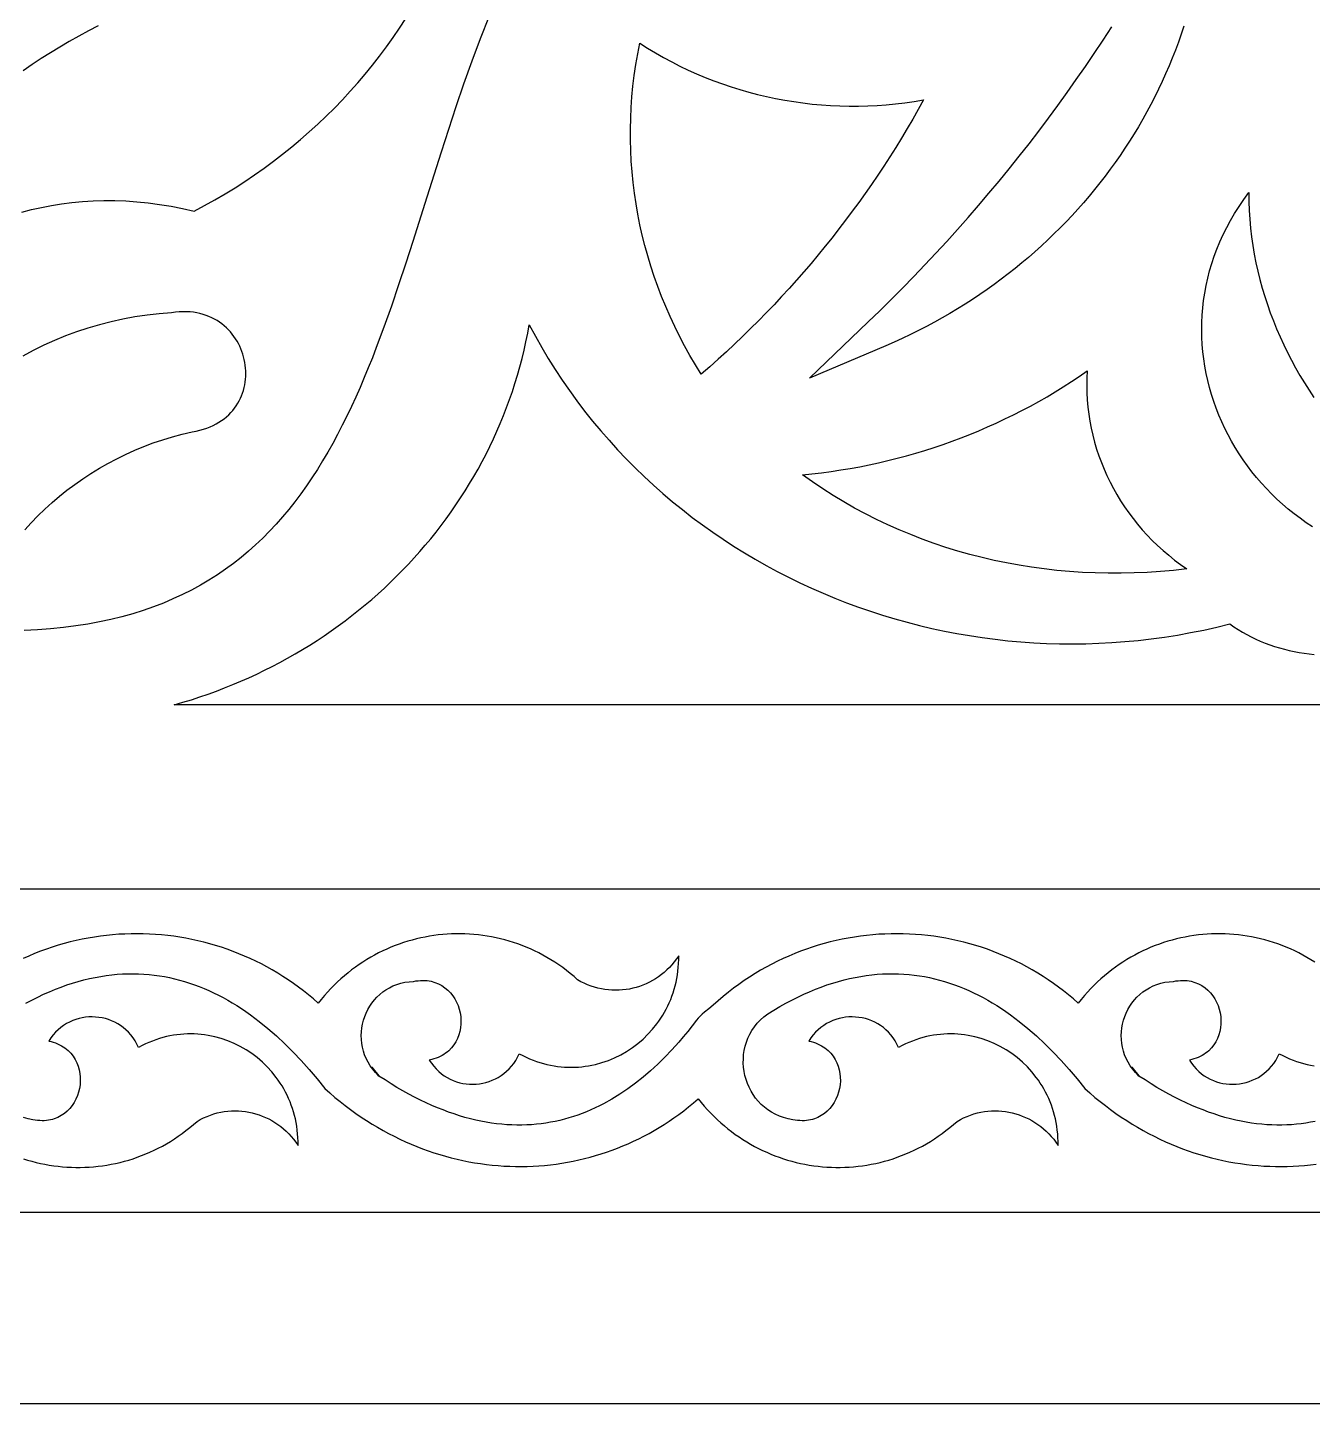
# Model space of a CAD drawing. Extents: x -445 to 570, y -1313 to 85.
# Drawn here: x -199.4 to -112, y -85 to 8.6 of the extents above; entities that cross this region are included whole.
import ezdxf

# ---------------------------------------------------------------- set-up
doc = ezdxf.new("R2010")
doc.units = 0
doc.layers.add('LAYER_1', color=18, linetype='CONTINUOUS')

msp = doc.modelspace()

# ---------------------------------------------------------------- linework, layer by layer
at = {"layer": 'LAYER_1'}
for points in [[(-444.999, -85), (445.001, -85), (445.001, 85), (-444.999, 85)], [(-157.734, 7.482), (-157.203, 7.145), (-156.664, 6.821), (-156.118, 6.51), (-155.565, 6.213), (-155.005, 5.93), (-154.439, 5.66), (-153.867, 5.404), (-153.29, 5.162), (-152.706, 4.934), (-152.118, 4.719), (-151.525, 4.519), (-150.927, 4.332), (-150.325, 4.16), (-149.719, 4.002), (-149.109, 3.858), (-148.495, 3.728), (-147.879, 3.612), (-147.259, 3.511), (-146.637, 3.424), (-146.012, 3.352), (-145.386, 3.294), (-144.757, 3.251), (-144.127, 3.222), (-143.496, 3.208), (-142.864, 3.209), (-142.232, 3.225), (-141.599, 3.255), (-140.966, 3.301), (-140.333, 3.361), (-139.701, 3.436), (-139.069, 3.527), (-138.439, 3.633), (-138.802, 2.977), (-139.173, 2.326), (-139.552, 1.679), (-139.937, 1.037), (-140.33, 0.398), (-140.73, -0.235), (-141.138, -0.865), (-141.553, -1.49), (-141.974, -2.111), (-142.403, -2.727), (-142.839, -3.338), (-143.282, -3.945), (-143.732, -4.547), (-144.189, -5.144), (-144.653, -5.736), (-145.123, -6.324), (-145.601, -6.906), (-146.085, -7.484), (-146.576, -8.056), (-147.073, -8.624), (-147.578, -9.186), (-148.088, -9.743), (-148.606, -10.295), (-149.13, -10.841), (-149.66, -11.382), (-150.196, -11.918), (-150.739, -12.448), (-151.289, -12.973), (-151.845, -13.492), (-152.406, -14.005), (-152.975, -14.513), (-153.549, -15.015), (-153.945, -14.38), (-154.324, -13.737), (-154.687, -13.088), (-155.033, -12.432), (-155.362, -11.769), (-155.675, -11.101), (-155.971, -10.426), (-156.25, -9.746), (-156.512, -9.061), (-156.757, -8.371), (-156.985, -7.676), (-157.196, -6.977), (-157.39, -6.274), (-157.566, -5.567), (-157.726, -4.857), (-157.868, -4.143), (-157.992, -3.426), (-158.099, -2.707), (-158.189, -1.985), (-158.261, -1.261), (-158.315, -0.535), (-158.352, 0.192), (-158.371, 0.92), (-158.372, 1.649), (-158.355, 2.379), (-158.321, 3.109), (-158.268, 3.84), (-158.198, 4.57), (-158.109, 5.299), (-158.002, 6.028), (-157.877, 6.756)], [(-127.307, -14.801), (-127.329, -15.296), (-127.335, -15.789), (-127.325, -16.28), (-127.297, -16.77), (-127.254, -17.256), (-127.195, -17.74), (-127.119, -18.221), (-127.028, -18.698), (-126.921, -19.172), (-126.799, -19.641), (-126.661, -20.106), (-126.508, -20.566), (-126.341, -21.02), (-126.158, -21.47), (-125.961, -21.913), (-125.75, -22.351), (-125.524, -22.782), (-125.284, -23.206), (-125.03, -23.623), (-124.762, -24.033), (-124.481, -24.435), (-124.186, -24.829), (-123.878, -25.215), (-123.556, -25.592), (-123.222, -25.96), (-122.875, -26.318), (-122.515, -26.667), (-122.143, -27.006), (-121.758, -27.334), (-121.362, -27.652), (-120.953, -27.959), (-120.532, -28.255), (-121.428, -28.355), (-122.322, -28.434), (-123.213, -28.494), (-124.102, -28.534), (-124.989, -28.554), (-125.872, -28.554), (-126.751, -28.535), (-127.627, -28.496), (-128.498, -28.437), (-129.365, -28.359), (-130.228, -28.261), (-131.085, -28.144), (-131.937, -28.008), (-132.783, -27.853), (-133.623, -27.678), (-134.457, -27.485), (-135.284, -27.272), (-136.105, -27.041), (-136.918, -26.791), (-137.723, -26.522), (-138.52, -26.234), (-139.31, -25.928), (-140.09, -25.603), (-140.862, -25.26), (-141.625, -24.898), (-142.378, -24.519), (-143.121, -24.121), (-143.854, -23.705), (-144.577, -23.27), (-145.289, -22.818), (-145.99, -22.348), (-146.679, -21.86), (-146.023, -21.794), (-145.368, -21.717), (-144.716, -21.629), (-144.066, -21.532), (-143.419, -21.424), (-142.774, -21.306), (-142.131, -21.177), (-141.491, -21.039), (-140.855, -20.89), (-140.221, -20.732), (-139.59, -20.563), (-138.963, -20.385), (-138.339, -20.196), (-137.719, -19.998), (-137.102, -19.79), (-136.489, -19.573), (-135.88, -19.345), (-135.275, -19.108), (-134.674, -18.861), (-134.078, -18.605), (-133.486, -18.339), (-132.899, -18.064), (-132.316, -17.779), (-131.738, -17.485), (-131.166, -17.182), (-130.598, -16.869), (-130.036, -16.547), (-129.479, -16.216), (-128.927, -15.876), (-128.381, -15.526), (-127.841, -15.168)]]:
    msp.add_lwpolyline(points, close=True, dxfattribs=at)
for points in [[(-199.767, -4.003), (-199.108, -3.831), (-198.437, -3.679), (-197.755, -3.548), (-197.062, -3.437), (-196.358, -3.348), (-195.644, -3.281), (-194.921, -3.236), (-194.188, -3.214), (-193.447, -3.216), (-192.697, -3.242), (-191.939, -3.293), (-191.173, -3.369), (-190.4, -3.47), (-189.621, -3.598), (-188.835, -3.753), (-188.043, -3.935), (-187.334, -3.556), (-186.635, -3.164), (-185.946, -2.758), (-185.267, -2.339), (-184.598, -1.907), (-183.939, -1.463), (-183.291, -1.006), (-182.653, -0.537), (-182.027, -0.055), (-181.412, 0.438), (-180.808, 0.944), (-180.215, 1.461), (-179.634, 1.989), (-179.065, 2.529), (-178.509, 3.08), (-177.964, 3.641), (-177.432, 4.214), (-176.912, 4.797), (-176.405, 5.39), (-175.911, 5.993), (-175.43, 6.607), (-174.963, 7.23), (-174.509, 7.863), (-174.069, 8.505), (-173.643, 9.157)], [(-194.576, 8.668), (-195.237, 8.322), (-195.892, 7.965), (-196.541, 7.598), (-197.184, 7.222), (-197.82, 6.835), (-198.449, 6.438), (-199.072, 6.032), (-199.688, 5.616)], [(-167.991, 9.323), (-168.592, 7.792), (-169.165, 6.254), (-169.715, 4.712), (-170.244, 3.168), (-170.756, 1.625), (-171.254, 0.085), (-172.222, -2.974), (-173.174, -5.991), (-173.653, -7.477), (-174.137, -8.945), (-174.631, -10.391), (-175.137, -11.815), (-175.659, -13.212), (-175.927, -13.9), (-176.2, -14.581), (-176.479, -15.254), (-176.763, -15.919), (-177.054, -16.576), (-177.352, -17.224), (-177.658, -17.863), (-177.971, -18.493), (-178.292, -19.113), (-178.621, -19.724), (-178.959, -20.324), (-179.307, -20.913), (-179.664, -21.492), (-180.032, -22.06), (-180.41, -22.616), (-180.799, -23.16), (-181.199, -23.692), (-181.611, -24.211), (-182.035, -24.718), (-182.472, -25.212), (-182.922, -25.693), (-183.386, -26.159), (-183.863, -26.612), (-184.354, -27.051), (-184.86, -27.475), (-185.381, -27.883), (-185.918, -28.277), (-186.47, -28.655), (-187.039, -29.017), (-187.625, -29.363), (-188.227, -29.693), (-188.848, -30.005), (-189.486, -30.301), (-190.142, -30.579), (-190.817, -30.839), (-191.512, -31.081), (-192.226, -31.305), (-192.96, -31.51), (-193.714, -31.696), (-194.49, -31.863), (-195.286, -32.01), (-196.105, -32.137), (-196.945, -32.244), (-197.808, -32.33), (-198.693, -32.396), (-199.602, -32.44)], [(-120.726, 8.648), (-120.91, 8.098), (-121.103, 7.552), (-121.305, 7.01), (-121.517, 6.472), (-121.737, 5.937), (-121.967, 5.407), (-122.205, 4.88), (-122.452, 4.358), (-122.708, 3.839), (-122.973, 3.326), (-123.246, 2.816), (-123.528, 2.311), (-123.819, 1.811), (-124.118, 1.316), (-124.425, 0.825), (-124.74, 0.339), (-125.064, -0.141), (-125.396, -0.617), (-125.736, -1.087), (-126.084, -1.553), (-126.439, -2.012), (-126.803, -2.467), (-127.174, -2.915), (-127.553, -3.358), (-127.94, -3.796), (-128.334, -4.227), (-128.736, -4.653), (-129.145, -5.072), (-129.562, -5.486), (-129.986, -5.893), (-130.417, -6.294), (-130.855, -6.688), (-131.3, -7.076), (-131.753, -7.457), (-132.212, -7.832), (-132.678, -8.199), (-133.15, -8.56), (-133.63, -8.914), (-134.116, -9.261), (-134.609, -9.601), (-135.108, -9.933), (-135.613, -10.258), (-136.125, -10.576), (-136.643, -10.886), (-137.168, -11.188), (-137.698, -11.483), (-138.235, -11.77), (-138.777, -12.049), (-139.326, -12.32), (-139.88, -12.582), (-140.44, -12.837), (-141.006, -13.083), (-146.181, -15.287), (-142.193, -11.469), (-141.406, -10.708), (-140.626, -9.939), (-139.855, -9.164), (-139.092, -8.382), (-138.337, -7.593), (-137.591, -6.797), (-136.853, -5.995), (-136.123, -5.186), (-135.402, -4.37), (-134.69, -3.549), (-133.986, -2.72), (-133.291, -1.886), (-132.604, -1.045), (-131.926, -0.198), (-131.257, 0.655), (-130.597, 1.514), (-129.945, 2.379), (-129.303, 3.25), (-128.669, 4.128), (-128.044, 5.01), (-127.429, 5.899), (-126.822, 6.793), (-126.225, 7.694), (-125.637, 8.599)], [(-111.967, -25.399), (-112.399, -25.114), (-112.821, -24.816), (-113.231, -24.507), (-113.63, -24.187), (-114.018, -23.855), (-114.395, -23.513), (-114.759, -23.16), (-115.112, -22.798), (-115.453, -22.426), (-115.781, -22.044), (-116.097, -21.654), (-116.4, -21.255), (-116.691, -20.848), (-116.968, -20.433), (-117.232, -20.01), (-117.483, -19.58), (-117.72, -19.143), (-117.944, -18.7), (-118.153, -18.251), (-118.348, -17.796), (-118.529, -17.335), (-118.695, -16.869), (-118.846, -16.398), (-118.983, -15.923), (-119.104, -15.444), (-119.21, -14.961), (-119.3, -14.474), (-119.375, -13.985), (-119.434, -13.493), (-119.477, -12.998), (-119.503, -12.502), (-119.513, -12.003), (-119.506, -11.504), (-119.483, -11.003), (-119.442, -10.502), (-119.384, -10), (-119.309, -9.498), (-119.216, -8.997), (-119.105, -8.497), (-118.976, -7.997), (-118.829, -7.499), (-118.664, -7.003), (-118.48, -6.509), (-118.277, -6.017), (-118.055, -5.529), (-117.814, -5.043), (-117.554, -4.561), (-117.274, -4.082), (-116.975, -3.608), (-116.655, -3.139), (-116.316, -2.674), (-116.308, -3.282), (-116.284, -3.886), (-116.245, -4.487), (-116.191, -5.085), (-116.121, -5.679), (-116.037, -6.269), (-115.938, -6.856), (-115.824, -7.438), (-115.696, -8.016), (-115.555, -8.59), (-115.399, -9.16), (-115.23, -9.725), (-115.047, -10.285), (-114.851, -10.841), (-114.642, -11.392), (-114.42, -11.938), (-114.185, -12.478), (-113.938, -13.014), (-113.679, -13.544), (-113.407, -14.068), (-113.124, -14.587), (-112.829, -15.1), (-112.523, -15.608), (-112.206, -16.109), (-111.877, -16.604)], [(-199.574, -25.605), (-199.133, -25.119), (-198.676, -24.647), (-198.204, -24.189), (-197.716, -23.746), (-197.214, -23.318), (-196.697, -22.905), (-196.166, -22.508), (-195.622, -22.127), (-195.064, -21.762), (-194.494, -21.414), (-193.911, -21.083), (-193.317, -20.769), (-192.711, -20.473), (-192.093, -20.195), (-191.465, -19.936), (-190.826, -19.695), (-190.177, -19.474), (-189.519, -19.272), (-188.851, -19.09), (-188.175, -18.928), (-187.913, -18.881), (-187.661, -18.824), (-187.419, -18.757), (-187.188, -18.681), (-186.967, -18.595), (-186.756, -18.501), (-186.554, -18.399), (-186.363, -18.289), (-186.182, -18.171), (-186.011, -18.045), (-185.849, -17.913), (-185.697, -17.775), (-185.555, -17.63), (-185.423, -17.48), (-185.3, -17.324), (-185.186, -17.164), (-185.082, -16.998), (-184.987, -16.829), (-184.901, -16.656), (-184.825, -16.479), (-184.757, -16.299), (-184.699, -16.116), (-184.65, -15.93), (-184.61, -15.743), (-184.578, -15.554), (-184.556, -15.364), (-184.542, -15.173), (-184.537, -14.981), (-184.54, -14.789), (-184.552, -14.598), (-184.572, -14.407), (-184.601, -14.216), (-184.639, -14.027), (-184.684, -13.84), (-184.738, -13.655), (-184.8, -13.472), (-184.87, -13.292), (-184.948, -13.116), (-185.034, -12.942), (-185.128, -12.773), (-185.23, -12.608), (-185.339, -12.447), (-185.457, -12.292), (-185.582, -12.142), (-185.714, -11.997), (-185.854, -11.859), (-186.002, -11.727), (-186.156, -11.603), (-186.319, -11.485), (-186.488, -11.375), (-186.665, -11.273), (-186.849, -11.179), (-187.039, -11.094), (-187.237, -11.018), (-187.442, -10.951), (-187.654, -10.895), (-187.872, -10.848), (-188.097, -10.812), (-188.329, -10.787), (-188.568, -10.773), (-188.813, -10.771), (-189.064, -10.781), (-189.322, -10.804), (-189.587, -10.839), (-190.424, -10.906), (-191.254, -11.001), (-192.075, -11.124), (-192.888, -11.275), (-193.692, -11.452), (-194.485, -11.655), (-195.268, -11.885), (-196.04, -12.14), (-196.8, -12.42), (-197.548, -12.725), (-198.282, -13.054), (-199.003, -13.406), (-199.709, -13.782)], [(-35.455, -37.5), (-189.396, -37.494), (-188.815, -37.326), (-188.238, -37.149), (-187.666, -36.963), (-187.098, -36.768), (-186.534, -36.563), (-185.976, -36.35), (-185.423, -36.127), (-184.874, -35.896), (-184.331, -35.656), (-183.792, -35.408), (-183.259, -35.15), (-182.732, -34.885), (-182.21, -34.611), (-181.694, -34.329), (-181.183, -34.038), (-180.678, -33.74), (-180.179, -33.433), (-179.686, -33.119), (-179.199, -32.796), (-178.719, -32.466), (-178.244, -32.128), (-177.776, -31.783), (-177.315, -31.43), (-176.86, -31.07), (-176.412, -30.703), (-175.971, -30.328), (-175.536, -29.947), (-175.109, -29.558), (-174.689, -29.162), (-174.276, -28.76), (-173.87, -28.351), (-173.472, -27.935), (-173.081, -27.513), (-172.698, -27.084), (-172.323, -26.648), (-171.955, -26.207), (-171.596, -25.759), (-171.244, -25.305), (-170.901, -24.846), (-170.565, -24.38), (-170.238, -23.908), (-169.92, -23.431), (-169.61, -22.948), (-169.309, -22.459), (-169.016, -21.965), (-168.733, -21.466), (-168.458, -20.961), (-168.192, -20.451), (-167.936, -19.936), (-167.688, -19.416), (-167.45, -18.891), (-167.222, -18.361), (-167.003, -17.827), (-166.794, -17.288), (-166.594, -16.744), (-166.404, -16.196), (-166.225, -15.643), (-166.055, -15.086), (-165.895, -14.525), (-165.746, -13.96), (-165.607, -13.391), (-165.479, -12.817), (-165.361, -12.24), (-165.253, -11.66), (-164.837, -12.436), (-164.405, -13.2), (-163.956, -13.952), (-163.492, -14.692), (-163.013, -15.419), (-162.518, -16.134), (-162.009, -16.836), (-161.485, -17.525), (-160.946, -18.202), (-160.394, -18.865), (-159.828, -19.515), (-159.249, -20.151), (-158.656, -20.775), (-158.051, -21.384), (-157.433, -21.98), (-156.802, -22.563), (-156.16, -23.131), (-155.506, -23.686), (-154.84, -24.226), (-154.163, -24.752), (-153.476, -25.264), (-152.778, -25.761), (-152.069, -26.243), (-151.35, -26.711), (-150.622, -27.164), (-149.884, -27.602), (-149.137, -28.025), (-148.381, -28.433), (-147.616, -28.826), (-146.843, -29.203), (-146.062, -29.564), (-145.273, -29.91), (-144.477, -30.24), (-143.673, -30.554), (-142.863, -30.853), (-142.045, -31.135), (-141.222, -31.4), (-140.392, -31.65), (-139.556, -31.883), (-138.715, -32.099), (-137.869, -32.298), (-137.017, -32.481), (-136.161, -32.647), (-135.301, -32.795), (-134.436, -32.927), (-133.567, -33.041), (-132.695, -33.137), (-131.82, -33.216), (-130.942, -33.278), (-130.06, -33.321), (-129.177, -33.347), (-128.291, -33.354), (-127.404, -33.344), (-126.514, -33.315), (-125.624, -33.268), (-124.732, -33.202), (-123.84, -33.117), (-122.947, -33.014), (-122.054, -32.892), (-121.161, -32.751), (-120.268, -32.591), (-119.376, -32.412), (-118.485, -32.213), (-117.596, -31.995), (-117.322, -32.192), (-117.04, -32.38), (-116.75, -32.557), (-116.454, -32.725), (-116.151, -32.882), (-115.842, -33.03), (-115.527, -33.169), (-115.208, -33.297), (-114.884, -33.416), (-114.557, -33.526), (-114.226, -33.627), (-113.892, -33.718), (-113.556, -33.8), (-113.218, -33.873), (-112.878, -33.938), (-112.538, -33.993), (-112.198, -34.039), (-111.858, -34.077)], [(-206.785, -50.007), (-155.089, -50.007), (-103.392, -50.007), (-51.696, -50.007), (0.001, -50.007), (51.697, -50.007)], [(-111.811, -55.002), (-112.081, -54.832), (-112.354, -54.669), (-112.63, -54.514), (-112.909, -54.367), (-113.19, -54.228), (-113.474, -54.097), (-113.761, -53.974), (-114.049, -53.859), (-114.34, -53.751), (-114.632, -53.652), (-114.926, -53.56), (-115.222, -53.476), (-115.519, -53.4), (-115.817, -53.332), (-116.117, -53.271), (-116.417, -53.218), (-116.718, -53.173), (-117.02, -53.136), (-117.323, -53.106), (-117.625, -53.084), (-117.928, -53.07), (-118.231, -53.063), (-118.534, -53.064), (-118.837, -53.073), (-119.14, -53.089), (-119.441, -53.113), (-119.742, -53.144), (-120.043, -53.183), (-120.342, -53.23), (-120.64, -53.284), (-120.937, -53.345), (-121.232, -53.414), (-121.526, -53.491), (-121.818, -53.575), (-122.108, -53.666), (-122.396, -53.765), (-122.682, -53.871), (-122.966, -53.984), (-123.247, -54.105), (-123.525, -54.234), (-123.801, -54.369), (-124.073, -54.512), (-124.343, -54.662), (-124.609, -54.82), (-124.872, -54.985), (-125.131, -55.157), (-125.386, -55.336), (-125.638, -55.522), (-125.886, -55.716), (-126.129, -55.917), (-126.368, -56.125), (-126.603, -56.34), (-126.833, -56.563), (-127.058, -56.792), (-127.279, -57.029), (-127.494, -57.272), (-127.704, -57.523), (-127.909, -57.781), (-128.236, -57.495), (-128.569, -57.217), (-128.907, -56.949), (-129.25, -56.689), (-129.598, -56.438), (-129.951, -56.196), (-130.308, -55.963), (-130.67, -55.738), (-131.036, -55.523), (-131.406, -55.316), (-131.779, -55.118), (-132.157, -54.93), (-132.538, -54.75), (-132.922, -54.579), (-133.31, -54.417), (-133.701, -54.265), (-134.094, -54.121), (-134.49, -53.986), (-134.889, -53.861), (-135.29, -53.744), (-135.694, -53.637), (-136.099, -53.539), (-136.506, -53.45), (-136.915, -53.37), (-137.326, -53.299), (-137.737, -53.238), (-138.15, -53.186), (-138.565, -53.143), (-138.979, -53.109), (-139.395, -53.085), (-139.811, -53.069), (-140.228, -53.064), (-140.644, -53.067), (-141.061, -53.08), (-141.477, -53.102), (-141.894, -53.134), (-142.309, -53.175), (-142.725, -53.226), (-143.139, -53.286), (-143.552, -53.355), (-143.964, -53.434), (-144.375, -53.523), (-144.784, -53.621), (-145.192, -53.729), (-145.598, -53.846), (-146.002, -53.973), (-146.403, -54.109), (-146.803, -54.255), (-147.2, -54.411), (-147.594, -54.576), (-147.985, -54.751), (-148.374, -54.936), (-148.759, -55.13), (-149.141, -55.334), (-149.519, -55.548), (-149.894, -55.772), (-150.265, -56.006), (-150.632, -56.249), (-150.995, -56.502), (-151.353, -56.765), (-151.707, -57.038), (-152.056, -57.321), (-152.401, -57.614), (-152.74, -57.916), (-153.036, -58.165), (-153.34, -58.405), (-153.489, -58.528), (-153.631, -58.657), (-153.765, -58.795), (-153.887, -58.943), (-154.179, -59.326), (-154.477, -59.702), (-154.78, -60.071), (-155.088, -60.432), (-155.549, -60.947), (-156.021, -61.443), (-156.504, -61.919), (-156.998, -62.375), (-157.503, -62.81), (-158.019, -63.222), (-158.547, -63.611), (-159.085, -63.975), (-159.635, -64.314), (-160.196, -64.626), (-160.481, -64.771), (-160.769, -64.91), (-161.059, -65.042), (-161.353, -65.166), (-161.649, -65.283), (-161.948, -65.393), (-162.25, -65.494), (-162.555, -65.588), (-162.862, -65.675), (-163.173, -65.753), (-163.486, -65.823), (-163.803, -65.884), (-164.122, -65.938), (-164.444, -65.982), (-164.769, -66.019), (-165.097, -66.046), (-165.428, -66.064), (-165.762, -66.074), (-166.098, -66.074), (-166.438, -66.065), (-166.78, -66.047), (-167.126, -66.019), (-167.474, -65.981), (-167.825, -65.934), (-168.18, -65.876), (-168.537, -65.809), (-168.897, -65.732), (-169.26, -65.644), (-169.626, -65.546), (-169.995, -65.437), (-170.367, -65.317), (-170.742, -65.187), (-171.12, -65.046), (-171.501, -64.894), (-171.885, -64.73), (-172.272, -64.556), (-172.662, -64.37), (-173.055, -64.172), (-173.451, -63.963), (-173.85, -63.742), (-174.252, -63.509), (-174.657, -63.264), (-175.065, -63.006), (-175.477, -62.737), (-175.962, -62.14), (-175.488, -62.718), (-175.704, -62.502), (-175.898, -62.277), (-176.069, -62.043), (-176.218, -61.802), (-176.345, -61.553), (-176.452, -61.3), (-176.538, -61.041), (-176.603, -60.78), (-176.649, -60.516), (-176.675, -60.251), (-176.682, -59.986), (-176.671, -59.722), (-176.641, -59.46), (-176.593, -59.201), (-176.528, -58.946), (-176.445, -58.696), (-176.346, -58.453), (-176.231, -58.217), (-176.099, -57.99), (-175.952, -57.773), (-175.791, -57.566), (-175.614, -57.371), (-175.423, -57.189), (-175.218, -57.02), (-174.999, -56.867), (-174.768, -56.73), (-174.524, -56.61), (-174.267, -56.508), (-173.998, -56.425), (-173.718, -56.363), (-173.427, -56.323), (-173.125, -56.305), (-172.963, -56.275), (-172.804, -56.254), (-172.648, -56.241), (-172.497, -56.237), (-172.349, -56.24), (-172.205, -56.252), (-172.065, -56.27), (-171.928, -56.296), (-171.668, -56.368), (-171.423, -56.466), (-171.196, -56.588), (-170.985, -56.731), (-170.792, -56.895), (-170.616, -57.076), (-170.459, -57.274), (-170.32, -57.486), (-170.2, -57.709), (-170.1, -57.943), (-170.019, -58.185), (-169.958, -58.434), (-169.918, -58.686), (-169.899, -58.941), (-169.902, -59.196), (-169.926, -59.45), (-169.972, -59.7), (-170.04, -59.945), (-170.132, -60.182), (-170.247, -60.409), (-170.385, -60.625), (-170.548, -60.828), (-170.735, -61.015), (-170.838, -61.103), (-170.947, -61.186), (-171.063, -61.264), (-171.184, -61.337), (-171.313, -61.404), (-171.447, -61.466), (-171.589, -61.523), (-171.736, -61.573), (-171.891, -61.617), (-172.052, -61.654), (-171.907, -61.87), (-171.751, -62.069), (-171.584, -62.254), (-171.409, -62.423), (-171.225, -62.578), (-171.033, -62.717), (-170.834, -62.841), (-170.63, -62.95), (-170.419, -63.044), (-170.205, -63.123), (-169.986, -63.188), (-169.764, -63.237), (-169.541, -63.272), (-169.316, -63.293), (-169.09, -63.298), (-168.864, -63.29), (-168.64, -63.266), (-168.417, -63.229), (-168.197, -63.176), (-167.98, -63.11), (-167.768, -63.029), (-167.56, -62.935), (-167.358, -62.826), (-167.163, -62.702), (-166.975, -62.565), (-166.795, -62.414), (-166.624, -62.249), (-166.463, -62.07), (-166.313, -61.878), (-166.174, -61.671), (-166.047, -61.451), (-165.933, -61.218), (-165.701, -61.342), (-165.468, -61.456), (-165.233, -61.561), (-164.997, -61.658), (-164.761, -61.745), (-164.524, -61.823), (-164.286, -61.893), (-164.048, -61.953), (-163.809, -62.006), (-163.57, -62.049), (-163.332, -62.084), (-163.094, -62.111), (-162.856, -62.13), (-162.618, -62.141), (-162.382, -62.143), (-162.146, -62.138), (-161.911, -62.125), (-161.678, -62.104), (-161.445, -62.075), (-161.215, -62.039), (-160.986, -61.996), (-160.759, -61.945), (-160.311, -61.822), (-159.873, -61.672), (-159.445, -61.494), (-159.03, -61.289), (-158.628, -61.059), (-158.241, -60.804), (-157.869, -60.526), (-157.515, -60.224), (-157.18, -59.899), (-156.865, -59.554), (-156.571, -59.187), (-156.432, -58.996), (-156.299, -58.8), (-156.173, -58.6), (-156.052, -58.395), (-155.938, -58.185), (-155.83, -57.971), (-155.728, -57.752), (-155.634, -57.529), (-155.546, -57.302), (-155.466, -57.071), (-155.393, -56.836), (-155.327, -56.597), (-155.269, -56.354), (-155.219, -56.108), (-155.177, -55.858), (-155.142, -55.605), (-155.117, -55.348), (-155.099, -55.088), (-155.09, -54.824), (-155.09, -54.558), (-155.235, -54.771), (-155.388, -54.974), (-155.55, -55.167), (-155.719, -55.351), (-155.895, -55.525), (-156.078, -55.69), (-156.268, -55.844), (-156.464, -55.988), (-156.666, -56.123), (-156.873, -56.247), (-157.085, -56.36), (-157.301, -56.464), (-157.522, -56.556), (-157.746, -56.639), (-157.974, -56.71), (-158.204, -56.771), (-158.437, -56.82), (-158.672, -56.859), (-158.909, -56.887), (-159.147, -56.904), (-159.386, -56.909), (-159.626, -56.903), (-159.865, -56.885), (-160.105, -56.856), (-160.343, -56.815), (-160.581, -56.763), (-160.817, -56.698), (-161.051, -56.622), (-161.283, -56.534), (-161.512, -56.433), (-161.738, -56.321), (-161.961, -56.196), (-162.209, -55.977), (-162.461, -55.766), (-162.717, -55.563), (-162.977, -55.368), (-163.241, -55.181), (-163.508, -55.002), (-163.778, -54.832), (-164.051, -54.669), (-164.327, -54.514), (-164.606, -54.367), (-164.887, -54.228), (-165.171, -54.097), (-165.457, -53.974), (-165.746, -53.859), (-166.036, -53.751), (-166.328, -53.652), (-166.623, -53.56), (-166.918, -53.476), (-167.215, -53.4), (-167.514, -53.332), (-167.813, -53.271), (-168.114, -53.218), (-168.415, -53.173), (-168.717, -53.136), (-169.019, -53.106), (-169.322, -53.084), (-169.625, -53.07), (-169.928, -53.063), (-170.231, -53.064), (-170.534, -53.073), (-170.836, -53.089), (-171.138, -53.113), (-171.439, -53.144), (-171.739, -53.183), (-172.039, -53.23), (-172.337, -53.284), (-172.633, -53.345), (-172.929, -53.414), (-173.223, -53.491), (-173.515, -53.575), (-173.805, -53.666), (-174.093, -53.765), (-174.379, -53.871), (-174.662, -53.984), (-174.943, -54.105), (-175.222, -54.234), (-175.497, -54.369), (-175.77, -54.512), (-176.039, -54.662), (-176.305, -54.82), (-176.568, -54.985), (-176.827, -55.157), (-177.083, -55.336), (-177.335, -55.522), (-177.582, -55.716), (-177.826, -55.917), (-178.065, -56.125), (-178.3, -56.34), (-178.53, -56.563), (-178.755, -56.792), (-178.975, -57.029), (-179.19, -57.272), (-179.4, -57.523), (-179.605, -57.781), (-179.933, -57.495), (-180.266, -57.217), (-180.604, -56.949), (-180.947, -56.689), (-181.295, -56.438), (-181.648, -56.196), (-182.005, -55.963), (-182.366, -55.738), (-182.732, -55.523), (-183.102, -55.316), (-183.476, -55.118), (-183.854, -54.93), (-184.235, -54.75), (-184.619, -54.579), (-185.007, -54.417), (-185.397, -54.265), (-185.791, -54.121), (-186.187, -53.986), (-186.586, -53.861), (-186.987, -53.744), (-187.39, -53.637), (-187.796, -53.539), (-188.203, -53.45), (-188.612, -53.37), (-189.022, -53.299), (-189.434, -53.238), (-189.847, -53.186), (-190.261, -53.143), (-190.676, -53.109), (-191.092, -53.085), (-191.508, -53.069), (-191.924, -53.064), (-192.341, -53.067), (-192.757, -53.08), (-193.174, -53.102), (-193.59, -53.134), (-194.006, -53.175), (-194.421, -53.226), (-194.835, -53.286), (-195.249, -53.355), (-195.661, -53.434), (-196.072, -53.523), (-196.481, -53.621), (-196.889, -53.729), (-197.294, -53.846), (-197.698, -53.973), (-198.1, -54.109), (-198.499, -54.255), (-198.896, -54.411), (-199.291, -54.576), (-199.682, -54.751)], [(-199.498, -57.782), (-199.091, -57.568), (-198.686, -57.367), (-198.284, -57.178), (-197.885, -57.002), (-197.488, -56.838), (-197.093, -56.687), (-196.701, -56.547), (-196.312, -56.42), (-195.925, -56.305), (-195.54, -56.202), (-195.158, -56.11), (-194.778, -56.029), (-194.401, -55.961), (-194.026, -55.903), (-193.654, -55.857), (-193.284, -55.821), (-192.917, -55.797), (-192.552, -55.783), (-192.189, -55.78), (-191.829, -55.787), (-191.472, -55.805), (-191.117, -55.833), (-190.764, -55.871), (-190.414, -55.919), (-190.066, -55.978), (-189.721, -56.045), (-189.378, -56.123), (-189.037, -56.21), (-188.699, -56.306), (-188.364, -56.412), (-188.031, -56.527), (-187.7, -56.65), (-187.372, -56.783), (-187.046, -56.924), (-186.722, -57.074), (-186.401, -57.233), (-186.083, -57.4), (-185.767, -57.575), (-185.453, -57.758), (-185.142, -57.949), (-184.833, -58.148), (-184.527, -58.355), (-184.223, -58.569), (-183.622, -59.02), (-183.031, -59.5), (-182.449, -60.008), (-181.878, -60.543), (-181.315, -61.103), (-180.763, -61.688), (-180.22, -62.298), (-179.687, -62.929), (-179.163, -63.583), (-178.819, -63.889), (-178.471, -64.185), (-178.119, -64.473), (-177.765, -64.75), (-177.407, -65.019), (-177.046, -65.278), (-176.682, -65.528), (-176.315, -65.769), (-175.945, -66.001), (-175.573, -66.224), (-175.198, -66.437), (-174.821, -66.641), (-174.442, -66.836), (-174.061, -67.023), (-173.677, -67.2), (-173.292, -67.368), (-172.905, -67.527), (-172.517, -67.677), (-172.127, -67.819), (-171.735, -67.951), (-171.343, -68.075), (-170.949, -68.189), (-170.554, -68.295), (-170.159, -68.392), (-169.763, -68.481), (-169.366, -68.56), (-168.968, -68.631), (-168.571, -68.693), (-168.173, -68.746), (-167.775, -68.791), (-167.377, -68.827), (-166.979, -68.855), (-166.582, -68.874), (-166.185, -68.884), (-165.789, -68.886), (-165.393, -68.88), (-164.998, -68.865), (-164.603, -68.841), (-164.21, -68.809), (-163.818, -68.769), (-163.428, -68.72), (-163.039, -68.663), (-162.651, -68.598), (-162.265, -68.524), (-161.881, -68.442), (-161.498, -68.352), (-161.118, -68.254), (-160.74, -68.147), (-160.364, -68.032), (-159.991, -67.91), (-159.62, -67.779), (-159.252, -67.639), (-158.887, -67.492), (-158.524, -67.337), (-158.165, -67.174), (-157.809, -67.003), (-157.456, -66.823), (-157.106, -66.636), (-156.761, -66.441), (-156.418, -66.238), (-156.08, -66.028), (-155.745, -65.809), (-155.415, -65.582), (-155.089, -65.348), (-154.75, -65.093), (-154.416, -64.83), (-154.087, -64.558), (-153.764, -64.278), (-153.559, -64.533), (-153.349, -64.782), (-153.133, -65.024), (-152.913, -65.259), (-152.687, -65.487), (-152.457, -65.707), (-152.222, -65.921), (-151.983, -66.127), (-151.74, -66.326), (-151.492, -66.518), (-151.241, -66.703), (-150.985, -66.881), (-150.726, -67.052), (-150.464, -67.215), (-150.198, -67.371), (-149.928, -67.52), (-149.656, -67.661), (-149.381, -67.796), (-149.103, -67.923), (-148.823, -68.042), (-148.539, -68.155), (-148.254, -68.26), (-147.967, -68.357), (-147.677, -68.448), (-147.386, -68.531), (-147.092, -68.606), (-146.798, -68.674), (-146.502, -68.735), (-146.204, -68.788), (-145.906, -68.833), (-145.606, -68.871), (-145.306, -68.902), (-145.005, -68.925), (-144.703, -68.941), (-144.401, -68.949), (-144.099, -68.949), (-143.797, -68.942), (-143.494, -68.927), (-143.192, -68.905), (-142.891, -68.875), (-142.59, -68.837), (-142.289, -68.792), (-141.99, -68.738), (-141.691, -68.678), (-141.394, -68.609), (-141.098, -68.533), (-140.803, -68.449), (-140.51, -68.357), (-140.218, -68.257), (-139.929, -68.15), (-139.641, -68.035), (-139.356, -67.912), (-139.072, -67.781), (-138.792, -67.642), (-138.514, -67.495), (-138.239, -67.341), (-137.966, -67.178), (-137.697, -67.008), (-137.431, -66.829), (-137.168, -66.643), (-136.909, -66.448), (-136.654, -66.246), (-136.402, -66.036), (-136.154, -65.817), (-135.932, -65.692), (-135.706, -65.579), (-135.477, -65.479), (-135.245, -65.391), (-135.011, -65.314), (-134.775, -65.25), (-134.537, -65.198), (-134.298, -65.157), (-134.059, -65.128), (-133.82, -65.11), (-133.58, -65.104), (-133.341, -65.109), (-133.103, -65.126), (-132.866, -65.154), (-132.631, -65.192), (-132.398, -65.242), (-132.168, -65.303), (-131.94, -65.374), (-131.716, -65.456), (-131.495, -65.549), (-131.279, -65.652), (-131.067, -65.766), (-130.86, -65.89), (-130.658, -66.024), (-130.462, -66.169), (-130.272, -66.323), (-130.089, -66.488), (-129.913, -66.662), (-129.743, -66.846), (-129.582, -67.039), (-129.429, -67.242), (-129.284, -67.455), (-129.284, -67.188), (-129.293, -66.925), (-129.31, -66.665), (-129.336, -66.408), (-129.37, -66.155), (-129.413, -65.905), (-129.463, -65.658), (-129.521, -65.416), (-129.587, -65.177), (-129.66, -64.942), (-129.74, -64.71), (-129.828, -64.483), (-129.922, -64.261), (-130.023, -64.042), (-130.131, -63.828), (-130.246, -63.618), (-130.366, -63.413), (-130.493, -63.212), (-130.626, -63.017), (-130.765, -62.826), (-131.059, -62.459), (-131.374, -62.113), (-131.709, -61.789), (-132.063, -61.487), (-132.435, -61.208), (-132.822, -60.954), (-133.224, -60.724), (-133.639, -60.519), (-134.067, -60.341), (-134.505, -60.19), (-134.953, -60.067), (-135.18, -60.017), (-135.409, -59.973), (-135.639, -59.937), (-135.871, -59.909), (-136.105, -59.888), (-136.34, -59.875), (-136.575, -59.87), (-136.812, -59.872), (-137.049, -59.883), (-137.287, -59.902), (-137.526, -59.928), (-137.764, -59.964), (-138.003, -60.007), (-138.241, -60.059), (-138.48, -60.12), (-138.718, -60.19), (-138.955, -60.268), (-139.191, -60.355), (-139.427, -60.451), (-139.661, -60.557), (-139.895, -60.671), (-140.127, -60.795), (-140.241, -60.561), (-140.368, -60.341), (-140.507, -60.135), (-140.657, -59.942), (-140.818, -59.764), (-140.989, -59.599), (-141.169, -59.447), (-141.357, -59.31), (-141.552, -59.187), (-141.754, -59.078), (-141.961, -58.983), (-142.174, -58.903), (-142.391, -58.836), (-142.611, -58.784), (-142.834, -58.747), (-143.058, -58.723), (-143.284, -58.714), (-143.509, -58.72), (-143.734, -58.74), (-143.958, -58.775), (-144.18, -58.825), (-144.398, -58.89), (-144.613, -58.969), (-144.823, -59.063), (-145.028, -59.172), (-145.227, -59.296), (-145.419, -59.435), (-145.603, -59.589), (-145.778, -59.759), (-145.944, -59.943), (-146.1, -60.143), (-146.246, -60.358), (-146.085, -60.396), (-145.93, -60.44), (-145.782, -60.49), (-145.641, -60.546), (-145.506, -60.609), (-145.378, -60.676), (-145.256, -60.749), (-145.141, -60.827), (-144.929, -60.997), (-144.742, -61.185), (-144.579, -61.388), (-144.441, -61.604), (-144.326, -61.831), (-144.234, -62.068), (-144.166, -62.313), (-144.119, -62.563), (-144.095, -62.816), (-144.093, -63.072), (-144.112, -63.327), (-144.152, -63.579), (-144.213, -63.827), (-144.293, -64.069), (-144.394, -64.303), (-144.514, -64.527), (-144.652, -64.739), (-144.81, -64.936), (-144.985, -65.118), (-145.179, -65.282), (-145.39, -65.425), (-145.617, -65.547), (-145.862, -65.645), (-145.99, -65.684), (-146.122, -65.717), (-146.259, -65.743), (-146.399, -65.761), (-146.543, -65.772), (-146.691, -65.776), (-146.842, -65.771), (-146.998, -65.759), (-147.156, -65.738), (-147.319, -65.708), (-147.641, -65.649), (-147.949, -65.566), (-148.242, -65.463), (-148.52, -65.338), (-148.783, -65.195), (-149.03, -65.034), (-149.261, -64.855), (-149.476, -64.662), (-149.675, -64.454), (-149.857, -64.232), (-150.022, -63.999), (-150.169, -63.755), (-150.299, -63.502), (-150.411, -63.241), (-150.505, -62.972), (-150.581, -62.698), (-150.637, -62.419), (-150.675, -62.136), (-150.693, -61.851), (-150.691, -61.566), (-150.67, -61.28), (-150.628, -60.996), (-150.566, -60.715), (-150.483, -60.437), (-150.379, -60.165), (-150.254, -59.899), (-150.107, -59.64), (-149.938, -59.39), (-149.747, -59.15), (-149.533, -58.922), (-149.296, -58.705), (-149.037, -58.502), (-148.622, -58.249), (-148.21, -58.009), (-147.801, -57.782), (-147.394, -57.568), (-146.99, -57.367), (-146.588, -57.178), (-146.188, -57.002), (-145.791, -56.838), (-145.397, -56.687), (-145.005, -56.547), (-144.615, -56.42), (-144.228, -56.305), (-143.844, -56.202), (-143.461, -56.11), (-143.082, -56.029), (-142.704, -55.961), (-142.33, -55.903), (-141.957, -55.857), (-141.588, -55.821), (-141.22, -55.797), (-140.855, -55.783), (-140.493, -55.78), (-140.133, -55.787), (-139.775, -55.805), (-139.42, -55.833), (-139.067, -55.871), (-138.717, -55.919), (-138.369, -55.978), (-138.024, -56.045), (-137.681, -56.123), (-137.341, -56.21), (-137.003, -56.306), (-136.667, -56.412), (-136.334, -56.527), (-136.003, -56.65), (-135.675, -56.783), (-135.349, -56.924), (-135.026, -57.074), (-134.705, -57.233), (-134.386, -57.4), (-134.07, -57.575), (-133.757, -57.758), (-133.445, -57.949), (-133.136, -58.148), (-132.83, -58.355), (-132.526, -58.569), (-131.925, -59.02), (-131.334, -59.5), (-130.753, -60.008), (-130.181, -60.543), (-129.619, -61.103), (-129.066, -61.688), (-128.523, -62.298), (-127.99, -62.929), (-127.466, -63.583), (-127.122, -63.889), (-126.774, -64.185), (-126.423, -64.473), (-126.068, -64.75), (-125.71, -65.019), (-125.349, -65.278), (-124.985, -65.528), (-124.618, -65.769), (-124.249, -66.001), (-123.876, -66.224), (-123.502, -66.437), (-123.125, -66.641), (-122.745, -66.836), (-122.364, -67.023), (-121.981, -67.2), (-121.595, -67.368), (-121.209, -67.527), (-120.82, -67.677), (-120.43, -67.819), (-120.039, -67.951), (-119.646, -68.075), (-119.252, -68.189), (-118.858, -68.295), (-118.462, -68.392), (-118.066, -68.481), (-117.669, -68.56), (-117.272, -68.631), (-116.874, -68.693), (-116.476, -68.746), (-116.079, -68.791), (-115.681, -68.827), (-115.283, -68.855), (-114.885, -68.874), (-114.488, -68.884), (-114.092, -68.886), (-113.696, -68.88), (-113.301, -68.865), (-112.907, -68.841), (-112.514, -68.809), (-112.122, -68.769), (-111.731, -68.72)], [(-111.79, -65.823), (-112.106, -65.884), (-112.425, -65.938), (-112.748, -65.982), (-113.073, -66.019), (-113.4, -66.046), (-113.731, -66.064), (-114.065, -66.074), (-114.402, -66.074), (-114.741, -66.065), (-115.084, -66.047), (-115.429, -66.019), (-115.778, -65.981), (-116.129, -65.934), (-116.483, -65.876), (-116.84, -65.809), (-117.2, -65.732), (-117.564, -65.644), (-117.93, -65.546), (-118.299, -65.437), (-118.671, -65.317), (-119.046, -65.187), (-119.424, -65.046), (-119.805, -64.894), (-120.189, -64.73), (-120.576, -64.556), (-120.966, -64.37), (-121.359, -64.172), (-121.755, -63.963), (-122.154, -63.742), (-122.556, -63.509), (-122.961, -63.264), (-123.369, -63.006), (-123.78, -62.737), (-124.266, -62.14), (-123.792, -62.718), (-124.008, -62.502), (-124.201, -62.277), (-124.372, -62.043), (-124.521, -61.802), (-124.649, -61.553), (-124.755, -61.3), (-124.841, -61.041), (-124.907, -60.78), (-124.952, -60.516), (-124.979, -60.251), (-124.986, -59.986), (-124.974, -59.722), (-124.944, -59.46), (-124.896, -59.201), (-124.831, -58.946), (-124.749, -58.696), (-124.65, -58.453), (-124.534, -58.217), (-124.403, -57.99), (-124.256, -57.773), (-124.094, -57.566), (-123.917, -57.371), (-123.726, -57.189), (-123.521, -57.02), (-123.303, -56.867), (-123.071, -56.73), (-122.827, -56.61), (-122.57, -56.508), (-122.302, -56.425), (-122.022, -56.363), (-121.731, -56.323), (-121.429, -56.305), (-121.266, -56.275), (-121.107, -56.254), (-120.952, -56.241), (-120.8, -56.237), (-120.652, -56.24), (-120.508, -56.252), (-120.368, -56.27), (-120.232, -56.296), (-119.971, -56.368), (-119.727, -56.466), (-119.499, -56.588), (-119.288, -56.731), (-119.095, -56.895), (-118.919, -57.076), (-118.762, -57.274), (-118.623, -57.486), (-118.503, -57.709), (-118.403, -57.943), (-118.322, -58.185), (-118.262, -58.434), (-118.222, -58.686), (-118.203, -58.941), (-118.205, -59.196), (-118.229, -59.45), (-118.275, -59.7), (-118.344, -59.945), (-118.435, -60.182), (-118.55, -60.409), (-118.689, -60.625), (-118.851, -60.828), (-119.039, -61.015), (-119.141, -61.103), (-119.251, -61.186), (-119.366, -61.264), (-119.488, -61.337), (-119.616, -61.404), (-119.751, -61.466), (-119.892, -61.523), (-120.04, -61.573), (-120.194, -61.617), (-120.355, -61.654), (-120.21, -61.87), (-120.054, -62.069), (-119.888, -62.254), (-119.712, -62.423), (-119.528, -62.578), (-119.337, -62.717), (-119.138, -62.841), (-118.933, -62.95), (-118.723, -63.044), (-118.508, -63.123), (-118.289, -63.188), (-118.068, -63.237), (-117.844, -63.272), (-117.619, -63.293), (-117.393, -63.298), (-117.168, -63.29), (-116.943, -63.266), (-116.72, -63.229), (-116.5, -63.176), (-116.284, -63.11), (-116.071, -63.029), (-115.863, -62.935), (-115.662, -62.826), (-115.466, -62.702), (-115.278, -62.565), (-115.099, -62.414), (-114.928, -62.249), (-114.767, -62.07), (-114.616, -61.878), (-114.477, -61.671), (-114.35, -61.451), (-114.236, -61.218), (-114.004, -61.342), (-113.771, -61.456), (-113.537, -61.561), (-113.301, -61.658), (-113.064, -61.745), (-112.827, -61.823), (-112.589, -61.893), (-112.351, -61.953), (-112.113, -62.006), (-111.874, -62.049)], [(-199.663, -68.357), (-199.374, -68.448), (-199.082, -68.531), (-198.789, -68.606), (-198.494, -68.674), (-198.198, -68.735), (-197.901, -68.788), (-197.602, -68.833), (-197.302, -68.871), (-197.002, -68.902), (-196.701, -68.925), (-196.4, -68.941), (-196.098, -68.949), (-195.795, -68.949), (-195.493, -68.942), (-195.191, -68.927), (-194.889, -68.905), (-194.587, -68.875), (-194.286, -68.837), (-193.986, -68.792), (-193.686, -68.738), (-193.388, -68.678), (-193.09, -68.609), (-192.794, -68.533), (-192.499, -68.449), (-192.206, -68.357), (-191.915, -68.257), (-191.625, -68.15), (-191.337, -68.035), (-191.052, -67.912), (-190.769, -67.781), (-190.488, -67.642), (-190.21, -67.495), (-189.935, -67.341), (-189.663, -67.178), (-189.394, -67.008), (-189.128, -66.829), (-188.865, -66.643), (-188.606, -66.448), (-188.35, -66.246), (-188.099, -66.036), (-187.851, -65.817), (-187.628, -65.692), (-187.402, -65.579), (-187.173, -65.479), (-186.941, -65.391), (-186.707, -65.314), (-186.471, -65.25), (-186.234, -65.198), (-185.995, -65.157), (-185.756, -65.128), (-185.516, -65.11), (-185.277, -65.104), (-185.038, -65.109), (-184.799, -65.126), (-184.563, -65.154), (-184.328, -65.192), (-184.095, -65.242), (-183.864, -65.303), (-183.636, -65.374), (-183.412, -65.456), (-183.192, -65.549), (-182.975, -65.652), (-182.763, -65.766), (-182.556, -65.89), (-182.355, -66.024), (-182.159, -66.169), (-181.969, -66.323), (-181.785, -66.488), (-181.609, -66.662), (-181.44, -66.846), (-181.279, -67.039), (-181.125, -67.242), (-180.981, -67.455), (-180.981, -67.188), (-180.989, -66.925), (-181.007, -66.665), (-181.033, -66.408), (-181.067, -66.155), (-181.109, -65.905), (-181.16, -65.658), (-181.218, -65.416), (-181.283, -65.177), (-181.356, -64.942), (-181.437, -64.71), (-181.524, -64.483), (-181.619, -64.261), (-181.72, -64.042), (-181.828, -63.828), (-181.942, -63.618), (-182.063, -63.413), (-182.19, -63.212), (-182.323, -63.017), (-182.461, -62.826), (-182.755, -62.459), (-183.071, -62.113), (-183.406, -61.789), (-183.76, -61.487), (-184.131, -61.208), (-184.518, -60.954), (-184.92, -60.724), (-185.336, -60.519), (-185.763, -60.341), (-186.202, -60.19), (-186.649, -60.067), (-186.876, -60.017), (-187.105, -59.973), (-187.336, -59.937), (-187.568, -59.909), (-187.801, -59.888), (-188.036, -59.875), (-188.272, -59.87), (-188.509, -59.872), (-188.746, -59.883), (-188.984, -59.902), (-189.222, -59.928), (-189.461, -59.964), (-189.7, -60.007), (-189.938, -60.059), (-190.176, -60.12), (-190.414, -60.19), (-190.651, -60.268), (-190.888, -60.355), (-191.123, -60.451), (-191.358, -60.557), (-191.591, -60.671), (-191.823, -60.795), (-191.937, -60.561), (-192.064, -60.341), (-192.203, -60.135), (-192.354, -59.942), (-192.515, -59.764), (-192.686, -59.599), (-192.865, -59.447), (-193.053, -59.31), (-193.249, -59.187), (-193.45, -59.078), (-193.658, -58.983), (-193.871, -58.903), (-194.087, -58.836), (-194.307, -58.784), (-194.53, -58.747), (-194.755, -58.723), (-194.98, -58.714), (-195.206, -58.72), (-195.431, -58.74), (-195.655, -58.775), (-195.876, -58.825), (-196.095, -58.89), (-196.31, -58.969), (-196.52, -59.063), (-196.725, -59.172), (-196.924, -59.296), (-197.115, -59.435), (-197.299, -59.589), (-197.475, -59.759), (-197.641, -59.943), (-197.797, -60.143), (-197.942, -60.358), (-197.781, -60.396), (-197.627, -60.44), (-197.479, -60.49), (-197.338, -60.546), (-197.203, -60.609), (-197.075, -60.676), (-196.953, -60.749), (-196.838, -60.827), (-196.626, -60.997), (-196.438, -61.185), (-196.276, -61.388), (-196.137, -61.604), (-196.022, -61.831), (-195.931, -62.068), (-195.862, -62.313), (-195.816, -62.563), (-195.792, -62.816), (-195.79, -63.072), (-195.809, -63.327), (-195.849, -63.579), (-195.909, -63.827), (-195.99, -64.069), (-196.09, -64.303), (-196.21, -64.527), (-196.349, -64.739), (-196.506, -64.936), (-196.682, -65.118), (-196.875, -65.282), (-197.086, -65.425), (-197.314, -65.547), (-197.558, -65.645), (-197.687, -65.684), (-197.819, -65.717), (-197.955, -65.743), (-198.095, -65.761), (-198.239, -65.772), (-198.387, -65.776), (-198.539, -65.771), (-198.694, -65.759), (-198.853, -65.738), (-199.016, -65.708), (-199.338, -65.649), (-199.646, -65.566)], [(51.697, -72.007), (0.001, -72.007), (-51.696, -72.007), (-103.392, -72.007), (-155.089, -72.007), (-206.785, -72.007)]]:
    msp.add_lwpolyline(points, dxfattribs=at)

doc.saveas('drawing.dxf')
